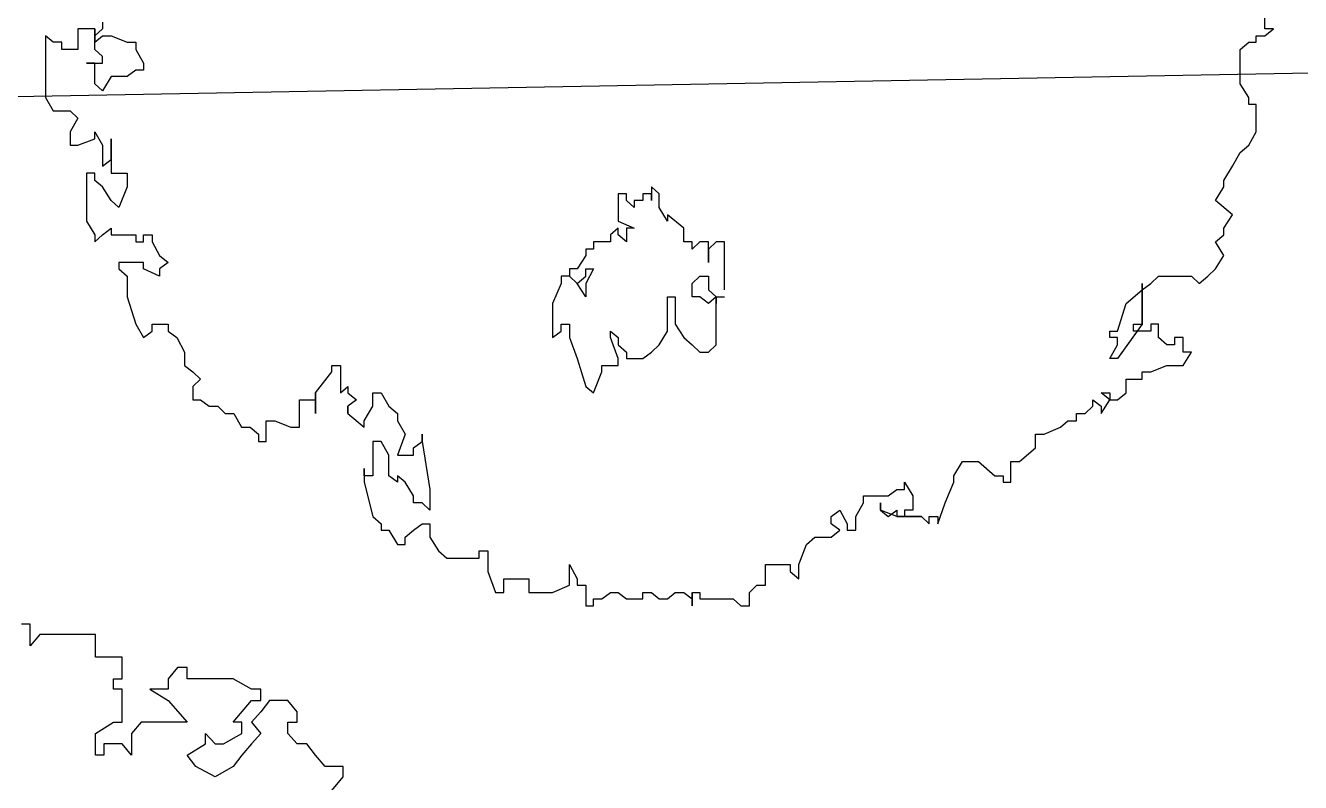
# Model space of a CAD drawing. Extents: x -30 to 1202, y 231 to 898.
# Drawn here: x 156.038 to 159.131, y 442.56 to 444.398 of the extents above; entities that cross this region are included whole.
import ezdxf

# ---------------------------------------------------------------- set-up
doc = ezdxf.new("R2010")
doc.units = 0
doc.header["$LTSCALE"] = 0.04
doc.layers.get('0').update_dxf_attribs({"linetype": 'CONTINUOUS'})
doc.layers.add('CONTORXXNP----00', color=255, linetype='CONTINUOUS')
doc.layers.add('PISO', color=1, linetype='CONTINUOUS')
doc.styles.get("Standard").update_dxf_attribs({"font": 'romans.shx'})

# ---------------------------------------------------------------- blocks, each defined once
blk = doc.blocks.new('ARB3')
at = {"color": 0}
for p, q in [((0.05232, 0.47825), (0.03552, 0.47825)), ((0.05813, 0.47825), (0.05232, 0.48517)), ((0.05232, 0.48517), (0.05232, 0.47825)), ((0.05813, 0.47133), (0.05813, 0.47825)), ((0.0633, 0.47133), (0.05813, 0.47133)), ((0.0633, 0.46518), (0.0633, 0.47133)), ((0.13564, 0.47133), (0.11368, 0.47133)), ((0.11368, 0.47133), (0.11368, 0.46518)), ((0.14662, 0.46518), (0.13564, 0.47133)), ((0.06911, 0.45826), (0.0633, 0.46518)), ((0.10786, 0.46518), (0.09688, 0.45826)), ((0.11368, 0.46518), (0.10786, 0.46518)), ((0.15243, 0.45826), (0.14662, 0.46518)), ((0.09688, 0.45826), (0.06911, 0.45826)), ((0.16341, 0.4521), (0.15243, 0.45826)), ((0.17504, 0.44518), (0.16341, 0.4521)), ((0.20281, 0.4521), (0.19119, 0.43826)), ((0.21379, 0.44518), (0.20281, 0.4521)), ((0.18021, 0.44518), (0.17504, 0.44518)), ((0.19119, 0.43826), (0.18021, 0.44518)), ((0.21896, 0.44518), (0.21379, 0.44518)), ((0.22477, 0.43826), (0.21896, 0.44518)), ((0.23575, 0.44518), (0.22477, 0.43826)), ((0.24673, 0.43826), (0.23575, 0.44518)), ((0.25255, 0.43211), (0.24673, 0.43826)), ((0.25836, 0.42519), (0.25255, 0.43211)), ((0.25255, 0.41904), (0.25836, 0.42519)), ((0.25255, 0.39213), (0.25255, 0.41904)), ((0.32489, 0.41212), (0.31391, 0.41904)), ((0.31391, 0.41904), (0.31391, 0.41212)), ((0.31391, 0.41212), (0.30228, 0.41212)), ((0.30228, 0.41212), (0.30228, 0.4052)), ((0.32489, 0.39905), (0.32489, 0.41212)), ((0.30228, 0.4052), (0.30809, 0.4052)), ((0.30809, 0.4052), (0.30809, 0.39905)), ((0.30809, 0.39905), (0.30228, 0.39213)), ((0.33005, 0.38597), (0.32489, 0.39905)), ((0.25836, 0.38597), (0.25255, 0.39213)), ((0.26353, 0.37905), (0.25836, 0.38597)), ((0.30228, 0.39213), (0.2913, 0.39213)), ((0.2913, 0.39213), (0.2913, 0.38597)), ((0.2913, 0.38597), (0.29711, 0.38597)), ((0.29711, 0.38597), (0.29711, 0.37213)), ((0.33005, 0.37905), (0.33005, 0.38597)), ((0.2913, 0.37905), (0.25836, 0.37905)), ((0.25836, 0.37905), (0.2913, 0.37905)), ((0.27451, 0.36598), (0.26353, 0.37905)), ((0.2913, 0.37213), (0.2913, 0.37905)), ((0.2913, 0.37905), (0.31907, 0.35906)), ((0.33587, 0.37905), (0.33005, 0.37905)), ((0.33587, 0.36598), (0.33587, 0.37905)), ((0.29711, 0.37213), (0.2913, 0.37213)), ((0.29711, 0.35906), (0.27451, 0.36598)), ((0.34685, 0.36598), (0.33587, 0.36598)), ((0.35266, 0.35906), (0.34685, 0.36598)), ((0.29711, 0.35291), (0.29711, 0.35906)), ((0.30809, 0.35906), (0.30228, 0.35906)), ((0.30228, 0.35906), (0.30228, 0.35291)), ((0.31907, 0.35291), (0.30809, 0.35906)), ((0.31907, 0.35906), (0.31907, 0.35291)), ((0.35266, 0.35291), (0.35266, 0.35906)), ((0.30228, 0.35291), (0.29711, 0.35291)), ((0.35266, 0.35291), (0.34685, 0.34599)), ((0.34685, 0.34599), (0.34685, 0.35291)), ((0.34685, 0.35291), (0.35266, 0.35291)), ((0.36364, 0.34599), (0.35266, 0.35291)), ((0.35266, 0.33907), (0.35783, 0.34599)), ((0.35783, 0.34599), (0.36364, 0.34599)), ((0.35783, 0.33907), (0.35266, 0.33907)), ((0.36364, 0.33292), (0.35783, 0.33907)), ((0.36364, 0.32599), (0.36364, 0.33292)), ((0.36945, 0.32599), (0.36364, 0.32599)), ((0.36945, 0.31907), (0.36945, 0.32599)), ((0.37462, 0.31292), (0.36945, 0.31907)), ((0.38043, 0.29985), (0.37462, 0.31292)), ((0.38043, 0.29293), (0.38043, 0.29985)), ((0.39141, 0.29293), (0.38043, 0.29293)), ((0.40239, 0.27986), (0.39141, 0.29293)), ((0.40239, 0.27294), (0.40239, 0.27986)), ((0.41919, 0.27294), (0.40239, 0.27294)), ((0.41919, 0.26678), (0.41919, 0.27294)), ((0.41402, 0.25986), (0.41402, 0.26678)), ((0.41402, 0.26678), (0.41919, 0.26678)), ((0.40239, 0.24679), (0.41402, 0.25986)), ((0.40239, 0.23372), (0.40239, 0.24679)), ((0.41402, 0.2268), (0.40239, 0.23372)), ((0.41919, 0.2268), (0.41402, 0.2268)), ((0.43598, 0.21988), (0.41919, 0.2268)), ((0.45277, 0.21373), (0.43598, 0.21988)), ((0.44696, 0.20681), (0.44696, 0.21373)), ((0.44696, 0.21373), (0.45277, 0.21373)), ((0.44696, 0.20065), (0.45277, 0.20681)), ((0.45277, 0.20681), (0.44696, 0.20681)), ((0.44696, 0.18066), (0.44696, 0.20065)), ((0.41919, 0.18681), (0.43017, 0.19373)), ((0.43017, 0.19373), (0.44179, 0.19373)), ((0.44179, 0.19373), (0.44179, 0.18681)), ((0.425, 0.18681), (0.41919, 0.18681)), ((0.425, 0.18066), (0.425, 0.18681)), ((0.44179, 0.18681), (0.44696, 0.18681)), ((0.44696, 0.18681), (0.44696, 0.18066)), ((0.43017, 0.17374), (0.425, 0.18066)), ((0.44696, 0.18066), (0.44179, 0.16759)), ((0.44696, 0.17374), (0.44179, 0.18066)), ((0.44179, 0.18066), (0.44696, 0.18066)), ((0.43017, 0.15375), (0.43017, 0.17374)), ((0.44179, 0.16759), (0.44696, 0.17374)), ((0.44179, 0.16759), (0.43598, 0.16759)), ((0.43598, 0.16759), (0.44179, 0.16759)), ((0.43598, 0.15375), (0.43017, 0.15375)), ((0.44696, 0.1476), (0.43598, 0.15375)), ((0.45794, 0.1476), (0.44696, 0.1476)), ((0.45794, 0.14067), (0.45794, 0.1476)), ((0.44179, 0.13452), (0.45277, 0.14067)), ((0.45277, 0.14067), (0.45794, 0.14067)), ((0.44696, 0.1276), (0.44179, 0.13452)), ((0.45794, 0.13452), (0.45277, 0.1276)), ((0.46375, 0.1276), (0.45794, 0.13452)), ((0.45277, 0.1276), (0.44696, 0.1276)), ((0.46375, 0.11453), (0.46375, 0.1276)), ((0.46957, 0.10761), (0.46375, 0.11453)), ((0.48572, 0.10146), (0.46957, 0.10761)), ((0.49734, 0.10146), (0.48572, 0.10146)), ((0.49153, 0.09454), (0.49734, 0.10146)), ((0.48572, 0.07454), (0.48572, 0.09454)), ((0.48572, 0.09454), (0.49153, 0.09454)), ((0.50251, 0.07454), (0.48572, 0.07454)), ((0.50251, 0.06762), (0.50251, 0.07454)), ((0.50832, 0.06147), (0.50251, 0.06762)), ((0.5193, 0.06147), (0.50832, 0.06147)), ((0.51349, 0.0484), (0.5193, 0.05455)), ((0.5193, 0.05455), (0.5193, 0.06147)), ((0.51349, 0.02149), (0.51349, 0.0484)), ((0.26353, 0.04148), (0.22477, 0.04148)), ((0.22477, 0.04148), (0.22477, 0.03456)), ((0.26934, 0.03456), (0.26934, 0.04148)), ((0.22477, 0.03456), (0.23059, 0.02841)), ((0.26353, 0.02841), (0.26934, 0.03456)), ((0.30809, 0.03456), (0.26934, 0.03456)), ((0.26934, 0.03456), (0.27451, 0.02841)), ((0.26934, 0.03456), (0.27451, 0.03456)), ((0.27451, 0.03456), (0.26934, 0.03456)), ((0.31391, 0.02841), (0.30809, 0.03456)), ((0.24157, 0.02841), (0.22477, 0.02841)), ((0.22477, 0.02841), (0.22477, 0.02149)), ((0.23059, 0.02841), (0.24157, 0.02841)), ((0.25255, 0.02149), (0.25255, 0.02841)), ((0.25255, 0.02841), (0.26353, 0.02841)), ((0.27451, 0.02841), (0.26934, 0.02149)), ((0.31391, 0.02149), (0.31391, 0.02841)), ((0.22477, 0.02149), (0.23059, 0.01533)), ((0.25836, 0.01533), (0.25255, 0.02149)), ((0.26934, 0.02149), (0.26934, 0.01533)), ((0.30809, 0.01533), (0.31391, 0.02149)), ((0.50832, 0.01533), (0.50832, 0.02149)), ((0.50832, 0.02149), (0.51349, 0.02149)), ((0.21379, 0.00841), (0.20281, -0.00466)), ((0.22477, 0.00841), (0.21379, 0.00841)), ((0.23059, 0.01533), (0.22477, 0.01533)), ((0.22477, 0.01533), (0.22477, 0.00841)), ((0.26934, 0.01533), (0.25836, 0.01533)), ((0.2913, 0.00149), (0.30228, 0.00841)), ((0.30228, 0.00841), (0.30809, 0.01533)), ((0.50832, 0.00841), (0.51349, 0.01533)), ((0.5193, 0.01533), (0.50832, 0.01533)), ((0.50832, 0.00149), (0.50832, 0.00841)), ((0.51349, 0.01533), (0.5193, 0.01533)), ((0.26934, -0.00466), (0.26934, 0.00149)), ((0.26934, 0.00149), (0.2913, 0.00149)), ((0.51349, -0.00466), (0.50832, 0.00149)), ((0.20798, -0.00466), (0.197, -0.01158)), ((0.20281, -0.00466), (0.20798, -0.00466)), ((0.29711, -0.00466), (0.26934, -0.00466)), ((0.30809, -0.01158), (0.29711, -0.00466)), ((0.51349, -0.01158), (0.51349, -0.00466)), ((0.18602, -0.01158), (0.18021, -0.01773)), ((0.197, -0.01158), (0.18602, -0.01158)), ((0.31391, -0.01773), (0.30809, -0.01158)), ((0.50832, -0.01773), (0.51349, -0.01158)), ((0.18021, -0.01773), (0.19119, -0.01773)), ((0.19119, -0.01773), (0.18602, -0.01773)), ((0.18602, -0.01773), (0.18602, -0.02465)), ((0.31907, -0.02465), (0.31391, -0.01773)), ((0.50832, -0.02465), (0.50832, -0.01773)), ((0.18602, -0.02465), (0.19119, -0.02465)), ((0.19119, -0.02465), (0.19119, -0.03157)), ((0.31907, -0.03773), (0.31907, -0.02465)), ((0.51349, -0.02465), (0.50832, -0.02465)), ((0.51349, -0.03773), (0.51349, -0.02465)), ((0.19119, -0.03773), (0.18602, -0.03773)), ((0.18602, -0.03773), (0.18602, -0.04465)), ((0.19119, -0.03157), (0.197, -0.03157)), ((0.197, -0.03157), (0.19119, -0.03773)), ((0.20798, -0.04465), (0.21379, -0.03157)), ((0.21379, -0.03157), (0.21379, -0.03773)), ((0.21379, -0.03773), (0.22477, -0.03773)), ((0.22477, -0.03773), (0.21896, -0.04465)), ((0.30809, -0.04465), (0.31391, -0.03773)), ((0.31391, -0.03773), (0.31907, -0.03773)), ((0.50832, -0.04465), (0.51349, -0.03773)), ((0.18602, -0.04465), (0.20798, -0.04465)), ((0.21896, -0.04465), (0.21379, -0.04465)), ((0.21379, -0.04465), (0.21896, -0.0508)), ((0.29711, -0.0508), (0.30228, -0.04465)), ((0.31907, -0.04465), (0.30228, -0.0508)), ((0.30228, -0.04465), (0.30809, -0.04465)), ((0.32489, -0.04465), (0.31907, -0.04465)), ((0.32489, -0.05772), (0.32489, -0.04465)), ((0.50832, -0.0508), (0.50832, -0.04465)), ((0.21896, -0.0508), (0.22477, -0.0508)), ((0.22477, -0.0508), (0.22477, -0.06464)), ((0.30228, -0.0508), (0.29711, -0.0508)), ((0.51349, -0.05772), (0.50832, -0.0508)), ((0.33005, -0.05772), (0.32489, -0.05772)), ((0.34685, -0.06464), (0.33005, -0.05772)), ((0.51349, -0.06464), (0.51349, -0.05772)), ((0.22477, -0.06464), (0.23059, -0.06464)), ((0.23059, -0.06464), (0.23059, -0.07079)), ((0.24673, -0.07079), (0.24673, -0.06464)), ((0.24673, -0.06464), (0.25836, -0.07079)), ((0.34168, -0.07079), (0.34685, -0.06464)), ((0.5193, -0.06464), (0.51349, -0.06464)), ((0.5193, -0.07079), (0.5193, -0.06464)), ((0.23059, -0.07079), (0.23575, -0.07079)), ((0.23575, -0.07079), (0.24673, -0.07771)), ((0.25255, -0.07079), (0.24673, -0.07079)), ((0.25836, -0.07771), (0.25255, -0.07079)), ((0.25836, -0.07079), (0.26934, -0.07079)), ((0.26934, -0.07079), (0.25836, -0.07771)), ((0.31907, -0.07771), (0.34168, -0.07079)), ((0.50251, -0.07771), (0.50251, -0.07079)), ((0.50251, -0.07079), (0.5193, -0.07079)), ((0.24673, -0.07771), (0.24673, -0.08386)), ((0.24673, -0.08386), (0.25255, -0.08386)), ((0.25255, -0.08386), (0.25836, -0.07771)), ((0.25836, -0.07771), (0.25255, -0.08386)), ((0.25255, -0.08386), (0.25255, -0.09078)), ((0.2913, -0.09078), (0.2913, -0.08386)), ((0.2913, -0.08386), (0.30228, -0.08386)), ((0.30228, -0.08386), (0.31907, -0.07771)), ((0.48572, -0.08386), (0.49734, -0.07771)), ((0.50251, -0.08386), (0.48572, -0.08386)), ((0.49734, -0.07771), (0.50251, -0.07771)), ((0.50832, -0.0977), (0.50251, -0.08386)), ((0.25255, -0.09078), (0.25836, -0.09078)), ((0.25836, -0.09078), (0.27451, -0.0977)), ((0.29711, -0.09078), (0.2913, -0.09078)), ((0.30228, -0.0977), (0.29711, -0.09078)), ((0.27451, -0.0977), (0.30228, -0.0977)), ((0.50832, -0.11693), (0.50832, -0.0977)), ((0.49734, -0.13692), (0.49734, -0.11693)), ((0.49734, -0.11693), (0.50832, -0.11693)), ((0.50832, -0.13692), (0.49734, -0.13692)), ((0.50832, -0.14384), (0.50832, -0.13692)), ((0.49153, -0.14999), (0.50832, -0.14384)), ((0.47474, -0.15691), (0.47474, -0.14999)), ((0.47474, -0.14999), (0.49153, -0.14999)), ((0.48055, -0.15691), (0.47474, -0.15691)), ((0.48055, -0.18306), (0.48055, -0.15691)), ((0.47474, -0.18998), (0.48055, -0.18306)), ((0.46375, -0.1969), (0.47474, -0.18998)), ((0.38625, -0.20305), (0.425, -0.1969)), ((0.425, -0.1969), (0.44179, -0.1969)), ((0.44179, -0.1969), (0.43598, -0.20305)), ((0.45277, -0.20305), (0.45277, -0.1969)), ((0.45277, -0.1969), (0.46375, -0.1969)), ((0.38625, -0.20305), (0.38043, -0.20305)), ((0.38043, -0.20305), (0.38625, -0.20305)), ((0.39141, -0.20997), (0.38625, -0.20305)), ((0.43598, -0.20305), (0.43598, -0.20997)), ((0.45794, -0.20997), (0.45277, -0.20305)), ((0.39723, -0.20997), (0.39141, -0.20997)), ((0.39723, -0.22305), (0.39723, -0.20997)), ((0.43017, -0.20997), (0.41919, -0.21689)), ((0.43598, -0.20997), (0.43017, -0.20997)), ((0.46375, -0.21689), (0.45794, -0.20997)), ((0.35783, -0.22997), (0.36364, -0.22305)), ((0.36364, -0.22305), (0.36945, -0.22305)), ((0.36945, -0.22305), (0.38043, -0.21689)), ((0.38043, -0.21689), (0.39723, -0.22305)), ((0.41919, -0.21689), (0.41402, -0.22305)), ((0.41402, -0.22305), (0.41919, -0.22305)), ((0.41919, -0.22305), (0.41402, -0.22997)), ((0.45794, -0.22997), (0.46957, -0.22305)), ((0.46957, -0.21689), (0.46375, -0.21689)), ((0.46957, -0.22305), (0.46957, -0.21689)), ((0.34685, -0.23612), (0.35783, -0.22997)), ((0.39723, -0.22997), (0.38625, -0.23612)), ((0.41402, -0.22997), (0.39723, -0.22997)), ((0.45794, -0.23612), (0.45794, -0.22997)), ((0.34685, -0.24304), (0.34685, -0.23612)), ((0.38625, -0.23612), (0.38625, -0.24304)), ((0.44696, -0.24304), (0.45277, -0.23612)), ((0.45277, -0.23612), (0.45794, -0.23612)), ((0.35783, -0.24304), (0.34685, -0.24304)), ((0.36945, -0.24996), (0.35783, -0.24304)), ((0.38625, -0.24304), (0.41402, -0.24304)), ((0.41402, -0.24304), (0.41402, -0.24996)), ((0.41919, -0.24996), (0.44696, -0.24304)), ((0.36364, -0.26303), (0.37462, -0.24996)), ((0.37462, -0.24996), (0.36945, -0.24996)), ((0.41402, -0.24996), (0.40821, -0.24996)), ((0.40821, -0.24996), (0.41919, -0.24996)), ((0.34685, -0.26303), (0.35266, -0.25611)), ((0.35266, -0.25611), (0.35783, -0.26303)), ((0.32489, -0.2761), (0.32489, -0.26918)), ((0.32489, -0.26918), (0.34685, -0.26918)), ((0.34685, -0.26918), (0.34168, -0.26303)), ((0.34168, -0.26303), (0.34685, -0.26303)), ((0.35783, -0.26303), (0.36364, -0.26303)), ((0.36364, -0.26303), (0.35783, -0.26303)), ((0.35783, -0.26303), (0.36364, -0.26303)), ((0.33005, -0.2761), (0.32489, -0.2761)), ((0.34685, -0.28918), (0.33005, -0.2761)), ((0.36364, -0.28918), (0.34685, -0.28918)), ((0.35266, -0.30225), (0.35266, -0.28918)), ((0.35266, -0.28918), (0.36364, -0.28918)), ((0.37462, -0.30225), (0.35266, -0.30225)), ((0.37462, -0.30917), (0.37462, -0.30225)), ((0.36945, -0.32224), (0.37462, -0.30917)), ((0.36945, -0.32916), (0.36945, -0.32224)), ((0.38625, -0.32916), (0.36945, -0.32916)), ((0.38625, -0.33531), (0.38625, -0.32916)), ((0.37462, -0.34223), (0.38043, -0.33531)), ((0.38043, -0.33531), (0.38625, -0.33531)), ((0.37462, -0.34916), (0.37462, -0.34223)), ((0.36364, -0.35531), (0.37462, -0.34916)), ((0.36364, -0.36223), (0.36364, -0.35531)), ((0.35783, -0.36838), (0.36364, -0.36223)), ((0.35783, -0.3753), (0.35783, -0.36838)), ((0.35266, -0.38222), (0.35783, -0.3753)), ((-0.31455, -0.38222), (-0.32553, -0.39529)), ((0.33005, -0.38837), (0.33587, -0.38222)), ((0.33587, -0.38222), (0.34168, -0.38837)), ((0.35266, -0.38837), (0.35266, -0.38222)), ((0.32489, -0.39529), (0.33005, -0.38837)), ((0.34168, -0.38837), (0.35266, -0.38837)), ((-0.32553, -0.39529), (-0.32553, -0.40144)), ((-0.25901, -0.40144), (-0.24802, -0.39529)), ((-0.24802, -0.39529), (-0.2364, -0.40144)), ((0.30228, -0.40144), (0.31391, -0.39529)), ((0.31391, -0.39529), (0.32489, -0.39529)), ((-0.32553, -0.40144), (-0.31455, -0.40144)), ((-0.31455, -0.40144), (-0.30874, -0.40837)), ((-0.30874, -0.40837), (-0.30357, -0.41529)), ((-0.26999, -0.41529), (-0.26417, -0.40837)), ((-0.26417, -0.40837), (-0.25901, -0.40144)), ((-0.23123, -0.40837), (-0.24221, -0.41529)), ((-0.2364, -0.40144), (-0.23123, -0.40837)), ((-0.19764, -0.42144), (-0.19764, -0.40837)), ((-0.19764, -0.40837), (-0.19183, -0.41529)), ((-0.18085, -0.41529), (-0.18085, -0.40837)), ((-0.18085, -0.40837), (-0.17568, -0.40837)), ((-0.17568, -0.40837), (-0.17568, -0.42144)), ((0.23575, -0.41529), (0.24157, -0.40837)), ((0.24157, -0.40837), (0.24673, -0.41529)), ((0.2913, -0.42144), (0.2913, -0.40837)), ((0.2913, -0.40837), (0.29711, -0.40837)), ((0.29711, -0.40837), (0.30228, -0.40144)), ((-0.30357, -0.41529), (-0.29776, -0.41529)), ((-0.29776, -0.41529), (-0.29195, -0.42144)), ((-0.2758, -0.42144), (-0.26999, -0.41529)), ((-0.25319, -0.41529), (-0.26417, -0.42144)), ((-0.24802, -0.41529), (-0.25319, -0.41529)), ((-0.24221, -0.42144), (-0.24802, -0.41529)), ((-0.24221, -0.41529), (-0.24221, -0.42144)), ((-0.19183, -0.41529), (-0.18085, -0.41529)), ((0.22477, -0.42144), (0.23575, -0.41529)), ((0.24673, -0.41529), (0.25255, -0.41529)), ((0.25255, -0.41529), (0.24673, -0.42836)), ((-0.29195, -0.42144), (-0.29195, -0.42836)), ((-0.26999, -0.42836), (-0.2758, -0.42144)), ((-0.26417, -0.42144), (-0.26417, -0.42836)), ((-0.20346, -0.42836), (-0.19764, -0.42144)), ((-0.17568, -0.42144), (-0.18666, -0.42836)), ((0.21896, -0.42836), (0.21896, -0.42144)), ((0.21896, -0.42144), (0.22477, -0.42144)), ((0.29711, -0.42144), (0.2913, -0.42144)), ((0.30228, -0.42836), (0.29711, -0.42144)), ((-0.29195, -0.42836), (-0.29776, -0.42836)), ((-0.29776, -0.42836), (-0.29776, -0.43451)), ((-0.2758, -0.43451), (-0.26999, -0.42836)), ((-0.25901, -0.42836), (-0.26999, -0.44143)), ((-0.26417, -0.42836), (-0.25901, -0.42836)), ((-0.21961, -0.44143), (-0.23123, -0.42836)), ((-0.23123, -0.42836), (-0.20346, -0.42836)), ((-0.18666, -0.42836), (-0.19183, -0.42836)), ((-0.19183, -0.42836), (-0.19183, -0.44835)), ((0.06911, -0.43451), (0.08009, -0.42836)), ((0.08009, -0.42836), (0.0859, -0.42836)), ((0.0859, -0.42836), (0.0859, -0.43451)), ((0.22477, -0.42836), (0.21896, -0.42836)), ((0.22477, -0.43451), (0.22477, -0.42836)), ((0.24673, -0.42836), (0.24157, -0.42836)), ((0.24157, -0.42836), (0.24157, -0.44835)), ((0.2913, -0.43451), (0.30228, -0.42836)), ((-0.29776, -0.43451), (-0.29195, -0.44143)), ((-0.28097, -0.44143), (-0.2758, -0.43451)), ((0.0633, -0.44143), (0.0633, -0.43451)), ((0.0633, -0.43451), (0.06911, -0.43451)), ((0.0859, -0.43451), (0.09107, -0.44143)), ((0.21896, -0.4545), (0.21896, -0.43451)), ((0.21896, -0.43451), (0.22477, -0.43451)), ((0.26934, -0.44143), (0.2913, -0.43451)), ((-0.29195, -0.44143), (-0.28097, -0.44143)), ((-0.26999, -0.44143), (-0.2758, -0.44143)), ((-0.2758, -0.44143), (-0.2758, -0.44835)), ((-0.20863, -0.44835), (-0.21961, -0.44143)), ((0.05813, -0.4545), (0.0633, -0.44143)), ((0.09107, -0.44143), (0.09107, -0.4545)), ((0.16923, -0.4545), (0.16923, -0.44143)), ((0.16923, -0.44143), (0.18021, -0.44143)), ((0.18021, -0.44143), (0.197, -0.44835)), ((0.24673, -0.44835), (0.25255, -0.44143)), ((0.25255, -0.44143), (0.26934, -0.44143)), ((-0.2758, -0.44835), (-0.26999, -0.44835)), ((-0.26999, -0.44835), (-0.25901, -0.4545)), ((-0.25901, -0.4545), (-0.23123, -0.4545)), ((-0.23123, -0.4545), (-0.23123, -0.46142)), ((-0.22542, -0.46142), (-0.21961, -0.4545)), ((-0.21961, -0.4545), (-0.21961, -0.44835)), ((-0.21961, -0.44835), (-0.20863, -0.44835)), ((-0.19183, -0.44835), (-0.18666, -0.44835)), ((-0.18666, -0.4545), (-0.19183, -0.4545)), ((-0.19183, -0.4545), (-0.19183, -0.46758)), ((-0.18666, -0.44835), (-0.18666, -0.4545)), ((0.05813, -0.46142), (0.05813, -0.4545)), ((0.09107, -0.4545), (0.1027, -0.46142)), ((0.15825, -0.4545), (0.14145, -0.4545)), ((0.14145, -0.4545), (0.16923, -0.4545)), ((0.16341, -0.46142), (0.15825, -0.4545)), ((0.19119, -0.4545), (0.18021, -0.46142)), ((0.197, -0.44835), (0.19119, -0.4545)), ((0.21896, -0.46142), (0.21379, -0.4545)), ((0.21379, -0.4545), (0.21896, -0.4545)), ((0.24157, -0.44835), (0.24673, -0.44835)), ((-0.23123, -0.46142), (-0.22542, -0.46142)), ((0.04715, -0.46142), (0.05232, -0.46142)), ((0.05232, -0.46142), (0.05813, -0.46758)), ((0.0633, -0.46758), (0.05813, -0.46142)), ((0.07492, -0.46142), (0.06911, -0.46758)), ((0.08009, -0.46142), (0.07492, -0.46142)), ((0.08009, -0.4745), (0.08009, -0.46142)), ((0.1027, -0.46142), (0.09688, -0.46758)), ((0.13564, -0.46758), (0.14662, -0.46142)), ((0.14662, -0.46142), (0.16341, -0.46142)), ((0.18021, -0.46142), (0.17504, -0.46758)), ((0.22477, -0.46758), (0.21896, -0.46142)), ((-0.19183, -0.46758), (-0.17568, -0.46758)), ((-0.17568, -0.46758), (-0.17568, -0.48142)), ((0.06911, -0.46758), (0.05232, -0.46758)), ((0.05232, -0.46758), (0.05232, -0.48142)), ((0.05813, -0.46758), (0.0633, -0.46758)), ((0.09688, -0.46758), (0.08009, -0.46758)), ((0.08009, -0.46758), (0.08009, -0.4745)), ((0.14145, -0.46758), (0.13564, -0.46758)), ((0.14662, -0.48142), (0.14145, -0.46758)), ((0.17504, -0.46758), (0.16923, -0.46758)), ((0.16923, -0.46758), (0.16923, -0.4745)), ((0.20798, -0.4745), (0.21896, -0.46758)), ((0.21896, -0.46758), (0.22477, -0.46758)), ((-0.1421, -0.48142), (-0.13628, -0.4745)), ((-0.13628, -0.4745), (-0.13628, -0.48757)), ((0.16923, -0.4745), (0.20798, -0.4745)), ((-0.17568, -0.48142), (-0.1421, -0.48142)), ((0.05232, -0.48142), (0.06911, -0.48142)), ((0.06911, -0.48142), (0.06911, -0.49449)), ((0.11885, -0.48757), (0.12466, -0.48142)), ((0.12466, -0.48142), (0.13564, -0.48757)), ((0.14662, -0.48757), (0.14662, -0.48142)), ((-0.13628, -0.48757), (-0.13112, -0.48757)), ((0.11885, -0.50141), (0.11885, -0.48757)), ((0.13564, -0.48757), (0.14662, -0.48757)), ((0.06911, -0.49449), (0.0633, -0.49449)), ((0.0633, -0.49449), (0.0633, -0.50141)), ((0.0633, -0.50141), (0.05813, -0.50756)), ((0.05813, -0.50756), (0.10786, -0.50756)), ((0.10786, -0.50756), (0.11885, -0.50141))]:
    blk.add_line(p, q, dxfattribs=at)
at = {"layer": 'CONTORXXNP----00'}
for p, q in [((0.05232, 0.47825), (0.03552, 0.47825)), ((0.05232, 0.48517), (0.05232, 0.47825)), ((0.05813, 0.47825), (0.05232, 0.48517)), ((0.05813, 0.47133), (0.05813, 0.47825)), ((0.0633, 0.47133), (0.05813, 0.47133)), ((0.0633, 0.46518), (0.0633, 0.47133)), ((0.11368, 0.47133), (0.11368, 0.46518)), ((0.13564, 0.47133), (0.11368, 0.47133)), ((0.14662, 0.46518), (0.13564, 0.47133)), ((0.06911, 0.45826), (0.0633, 0.46518)), ((0.10786, 0.46518), (0.09688, 0.45826)), ((0.11368, 0.46518), (0.10786, 0.46518)), ((0.15243, 0.45826), (0.14662, 0.46518)), ((0.09688, 0.45826), (0.06911, 0.45826)), ((0.16341, 0.4521), (0.15243, 0.45826)), ((0.17504, 0.44518), (0.16341, 0.4521)), ((0.20281, 0.4521), (0.19119, 0.43826)), ((0.21379, 0.44518), (0.20281, 0.4521)), ((0.18021, 0.44518), (0.17504, 0.44518)), ((0.19119, 0.43826), (0.18021, 0.44518)), ((0.21896, 0.44518), (0.21379, 0.44518)), ((0.22477, 0.43826), (0.21896, 0.44518)), ((0.23575, 0.44518), (0.22477, 0.43826)), ((0.24673, 0.43826), (0.23575, 0.44518)), ((0.25255, 0.43211), (0.24673, 0.43826)), ((0.25836, 0.42519), (0.25255, 0.43211)), ((0.25255, 0.41904), (0.25836, 0.42519)), ((0.25255, 0.39213), (0.25255, 0.41904)), ((0.31391, 0.41904), (0.31391, 0.41212)), ((0.32489, 0.41212), (0.31391, 0.41904)), ((0.30228, 0.41212), (0.30228, 0.4052)), ((0.31391, 0.41212), (0.30228, 0.41212)), ((0.32489, 0.39905), (0.32489, 0.41212)), ((0.30228, 0.4052), (0.30809, 0.4052)), ((0.30809, 0.4052), (0.30809, 0.39905)), ((0.30809, 0.39905), (0.30228, 0.39213)), ((0.33005, 0.38597), (0.32489, 0.39905)), ((0.25836, 0.38597), (0.25255, 0.39213)), ((0.26353, 0.37905), (0.25836, 0.38597)), ((0.2913, 0.39213), (0.2913, 0.38597)), ((0.30228, 0.39213), (0.2913, 0.39213)), ((0.2913, 0.38597), (0.29711, 0.38597)), ((0.29711, 0.38597), (0.29711, 0.37487)), ((0.33005, 0.37905), (0.33005, 0.38597)), ((0.27451, 0.36598), (0.26353, 0.37905)), ((0.33587, 0.37905), (0.33005, 0.37905)), ((0.33587, 0.36598), (0.33587, 0.37905)), ((0.29711, 0.37487), (0.31907, 0.35906)), ((0.29711, 0.35906), (0.27451, 0.36598)), ((0.34685, 0.36598), (0.33587, 0.36598)), ((0.35266, 0.35906), (0.34685, 0.36598)), ((0.29711, 0.35291), (0.29711, 0.35906)), ((0.30228, 0.35906), (0.30228, 0.35291)), ((0.30809, 0.35906), (0.30228, 0.35906)), ((0.31907, 0.35291), (0.30809, 0.35906)), ((0.31907, 0.35906), (0.31907, 0.35291)), ((0.35266, 0.35291), (0.35266, 0.35906)), ((0.30228, 0.35291), (0.29711, 0.35291)), ((0.36364, 0.34599), (0.35266, 0.35291)), ((0.35266, 0.33907), (0.35783, 0.34599)), ((0.35783, 0.34599), (0.36364, 0.34599)), ((0.35783, 0.33907), (0.35266, 0.33907)), ((0.36364, 0.33292), (0.35783, 0.33907)), ((0.36364, 0.32599), (0.36364, 0.33292)), ((0.36945, 0.32599), (0.36364, 0.32599)), ((0.36945, 0.31907), (0.36945, 0.32599)), ((0.37462, 0.31292), (0.36945, 0.31907)), ((0.38043, 0.29985), (0.37462, 0.31292)), ((0.38043, 0.29293), (0.38043, 0.29985)), ((0.39141, 0.29293), (0.38043, 0.29293)), ((0.40239, 0.27986), (0.39141, 0.29293)), ((0.40239, 0.27294), (0.40239, 0.27986)), ((0.41919, 0.27294), (0.40239, 0.27294)), ((0.41919, 0.26678), (0.41919, 0.27294)), ((0.41402, 0.26678), (0.41919, 0.26678)), ((0.41402, 0.25986), (0.41402, 0.26678)), ((0.40239, 0.24679), (0.41402, 0.25986)), ((0.40239, 0.23372), (0.40239, 0.24679)), ((0.41402, 0.2268), (0.40239, 0.23372)), ((0.41919, 0.2268), (0.41402, 0.2268)), ((0.43598, 0.21988), (0.41919, 0.2268)), ((0.45277, 0.21373), (0.43598, 0.21988)), ((0.44696, 0.21373), (0.45277, 0.21373)), ((0.44696, 0.20681), (0.44696, 0.21373)), ((0.45277, 0.20681), (0.44696, 0.20681)), ((0.44696, 0.20065), (0.45277, 0.20681)), ((0.44696, 0.20065), (0.44696, 0.18681)), ((0.41919, 0.18681), (0.43017, 0.19373)), ((0.43017, 0.19373), (0.44179, 0.19373)), ((0.44179, 0.19373), (0.44179, 0.18681)), ((0.425, 0.18681), (0.41919, 0.18681)), ((0.425, 0.18066), (0.425, 0.18681)), ((0.44179, 0.18681), (0.44696, 0.18681)), ((0.43017, 0.17374), (0.425, 0.18066)), ((0.43017, 0.15375), (0.43017, 0.17374)), ((0.43598, 0.15375), (0.43017, 0.15375)), ((0.44696, 0.1476), (0.43598, 0.15375)), ((0.45794, 0.1476), (0.44696, 0.1476)), ((0.45794, 0.14067), (0.45794, 0.1476)), ((0.44179, 0.13452), (0.45277, 0.14067)), ((0.45277, 0.14067), (0.45794, 0.14067)), ((0.44696, 0.1276), (0.44179, 0.13452)), ((0.45794, 0.13452), (0.45277, 0.1276)), ((0.46375, 0.1276), (0.45794, 0.13452)), ((0.45277, 0.1276), (0.44696, 0.1276)), ((0.46375, 0.11453), (0.46375, 0.1276)), ((0.46957, 0.10761), (0.46375, 0.11453)), ((0.48572, 0.10146), (0.46957, 0.10761)), ((0.49734, 0.10146), (0.48572, 0.10146)), ((0.49153, 0.09454), (0.49734, 0.10146)), ((0.48572, 0.09454), (0.49153, 0.09454)), ((0.48572, 0.07454), (0.48572, 0.09454)), ((0.50251, 0.07454), (0.48572, 0.07454)), ((0.50251, 0.06762), (0.50251, 0.07454)), ((0.50832, 0.06147), (0.50251, 0.06762)), ((0.5193, 0.06147), (0.50832, 0.06147)), ((0.51349, 0.0484), (0.5193, 0.05455)), ((0.5193, 0.05455), (0.5193, 0.06147)), ((0.51349, 0.02149), (0.51349, 0.0484)), ((0.50832, 0.02149), (0.51349, 0.02149)), ((0.50832, 0.01533), (0.50832, 0.02149)), ((0.50832, 0.01533), (0.51349, 0.01533)), ((0.50832, 0.00841), (0.51349, 0.01533)), ((0.50832, 0.00149), (0.50832, 0.00841)), ((0.51349, -0.00466), (0.50832, 0.00149)), ((0.51349, -0.01158), (0.51349, -0.00466)), ((0.50832, -0.01773), (0.51349, -0.01158)), ((0.50832, -0.02465), (0.50832, -0.01773)), ((0.51349, -0.02465), (0.50832, -0.02465)), ((0.51349, -0.03773), (0.51349, -0.02465)), ((0.50832, -0.04465), (0.51349, -0.03773)), ((0.50832, -0.0508), (0.50832, -0.04465)), ((0.51349, -0.05772), (0.50832, -0.0508)), ((0.51349, -0.06464), (0.51349, -0.05772)), ((0.5193, -0.06464), (0.51349, -0.06464)), ((0.5193, -0.07079), (0.5193, -0.06464)), ((0.50251, -0.07079), (0.5193, -0.07079)), ((0.50251, -0.07771), (0.50251, -0.07079)), ((0.48572, -0.08386), (0.49734, -0.07771)), ((0.50251, -0.08386), (0.48572, -0.08386)), ((0.49734, -0.07771), (0.50251, -0.07771)), ((0.50832, -0.0977), (0.50251, -0.08386)), ((0.50832, -0.11693), (0.50832, -0.0977)), ((0.49734, -0.11693), (0.50832, -0.11693)), ((0.49734, -0.13692), (0.49734, -0.11693)), ((0.50832, -0.13692), (0.49734, -0.13692)), ((0.50832, -0.14384), (0.50832, -0.13692)), ((0.49153, -0.14999), (0.50832, -0.14384)), ((0.47474, -0.14999), (0.49153, -0.14999)), ((0.47474, -0.15691), (0.47474, -0.14999)), ((0.48055, -0.15691), (0.47474, -0.15691)), ((0.48055, -0.18306), (0.48055, -0.15691)), ((0.47474, -0.18998), (0.48055, -0.18306)), ((0.46375, -0.1969), (0.47474, -0.18998)), ((0.38625, -0.20305), (0.425, -0.1969)), ((0.425, -0.1969), (0.44179, -0.1969)), ((0.44179, -0.1969), (0.43598, -0.20305)), ((0.45277, -0.1969), (0.46375, -0.1969)), ((0.45277, -0.20305), (0.45277, -0.1969)), ((0.39141, -0.20997), (0.38625, -0.20305)), ((0.43598, -0.20305), (0.43598, -0.20997)), ((0.45794, -0.20997), (0.45277, -0.20305)), ((0.39723, -0.20997), (0.39141, -0.20997)), ((0.39723, -0.22305), (0.39723, -0.20997)), ((0.43017, -0.20997), (0.41919, -0.21689)), ((0.43598, -0.20997), (0.43017, -0.20997)), ((0.46375, -0.21689), (0.45794, -0.20997)), ((0.35783, -0.22997), (0.36364, -0.22305)), ((0.36364, -0.22305), (0.36945, -0.22305)), ((0.36945, -0.22305), (0.38043, -0.21689)), ((0.38043, -0.21689), (0.39723, -0.22305)), ((0.41919, -0.21689), (0.41402, -0.22305)), ((0.41919, -0.22305), (0.41402, -0.22997)), ((0.41402, -0.22305), (0.41919, -0.22305)), ((0.45794, -0.22997), (0.46957, -0.22305)), ((0.46957, -0.21689), (0.46375, -0.21689)), ((0.46957, -0.22305), (0.46957, -0.21689)), ((0.34685, -0.23612), (0.35783, -0.22997)), ((0.39723, -0.22997), (0.38625, -0.23612)), ((0.41402, -0.22997), (0.39723, -0.22997)), ((0.45794, -0.23612), (0.45794, -0.22997)), ((0.34685, -0.24304), (0.34685, -0.23612)), ((0.38625, -0.23612), (0.38625, -0.24304)), ((0.44696, -0.24304), (0.45277, -0.23612)), ((0.45277, -0.23612), (0.45794, -0.23612)), ((0.35783, -0.24304), (0.34685, -0.24304)), ((0.36945, -0.24996), (0.35783, -0.24304)), ((0.38625, -0.24304), (0.41402, -0.24304)), ((0.41402, -0.24304), (0.41402, -0.24996)), ((0.41919, -0.24996), (0.44696, -0.24304)), ((0.36364, -0.26303), (0.37462, -0.24996)), ((0.37462, -0.24996), (0.36945, -0.24996)), ((0.41402, -0.24996), (0.41919, -0.24996)), ((0.34685, -0.26303), (0.35266, -0.25611)), ((0.35266, -0.25611), (0.35783, -0.26303)), ((0.32489, -0.26918), (0.34685, -0.26918)), ((0.32489, -0.2761), (0.32489, -0.26918)), ((0.34168, -0.26303), (0.34685, -0.26303)), ((0.34685, -0.26918), (0.34168, -0.26303)), ((0.35783, -0.26303), (0.36364, -0.26303)), ((0.36364, -0.26303), (0.35783, -0.26303)), ((0.35783, -0.26303), (0.36364, -0.26303)), ((0.33005, -0.2761), (0.32489, -0.2761)), ((0.34685, -0.28918), (0.33005, -0.2761)), ((0.34685, -0.28918), (0.35266, -0.28918)), ((0.35266, -0.30225), (0.35266, -0.28918)), ((0.37462, -0.30225), (0.35266, -0.30225)), ((0.37462, -0.30917), (0.37462, -0.30225)), ((0.36945, -0.32224), (0.37462, -0.30917)), ((0.36945, -0.32916), (0.36945, -0.32224)), ((0.38625, -0.32916), (0.36945, -0.32916)), ((0.38625, -0.33531), (0.38625, -0.32916)), ((0.37462, -0.34223), (0.38043, -0.33531)), ((0.38043, -0.33531), (0.38625, -0.33531)), ((0.37462, -0.34916), (0.37462, -0.34223)), ((0.36364, -0.35531), (0.37462, -0.34916)), ((0.36364, -0.36223), (0.36364, -0.35531)), ((0.35783, -0.36838), (0.36364, -0.36223)), ((0.35783, -0.3753), (0.35783, -0.36838)), ((0.35266, -0.38222), (0.35783, -0.3753)), ((-0.31455, -0.38222), (-0.32553, -0.39529)), ((0.33005, -0.38837), (0.33587, -0.38222)), ((0.33587, -0.38222), (0.34168, -0.38837)), ((0.35266, -0.38837), (0.35266, -0.38222)), ((0.32489, -0.39529), (0.33005, -0.38837)), ((0.34168, -0.38837), (0.35266, -0.38837)), ((-0.32553, -0.39529), (-0.32553, -0.40144)), ((-0.25901, -0.40144), (-0.24802, -0.39529)), ((-0.24802, -0.39529), (-0.2364, -0.40144)), ((0.30228, -0.40144), (0.31391, -0.39529)), ((0.31391, -0.39529), (0.32489, -0.39529)), ((-0.32553, -0.40144), (-0.31455, -0.40144)), ((-0.31455, -0.40144), (-0.30874, -0.40837)), ((-0.30874, -0.40837), (-0.30357, -0.41529)), ((-0.26999, -0.41529), (-0.26417, -0.40837)), ((-0.26417, -0.40837), (-0.25901, -0.40144)), ((-0.23123, -0.40837), (-0.24221, -0.41529)), ((-0.2364, -0.40144), (-0.23123, -0.40837)), ((-0.19764, -0.40837), (-0.19183, -0.41529)), ((-0.19764, -0.42144), (-0.19764, -0.40837)), ((-0.18085, -0.40837), (-0.17568, -0.40837)), ((-0.18085, -0.41529), (-0.18085, -0.40837)), ((-0.17568, -0.40837), (-0.17568, -0.42144)), ((0.23575, -0.41529), (0.24157, -0.40837)), ((0.24157, -0.40837), (0.24673, -0.41529)), ((0.2913, -0.40837), (0.29711, -0.40837)), ((0.2913, -0.42144), (0.2913, -0.40837)), ((0.29711, -0.40837), (0.30228, -0.40144)), ((-0.30357, -0.41529), (-0.29776, -0.41529)), ((-0.29776, -0.41529), (-0.29195, -0.42144)), ((-0.2758, -0.42144), (-0.26999, -0.41529)), ((-0.25319, -0.41529), (-0.26417, -0.42144)), ((-0.24802, -0.41529), (-0.25319, -0.41529)), ((-0.24221, -0.42144), (-0.24802, -0.41529)), ((-0.24221, -0.41529), (-0.24221, -0.42144)), ((-0.19183, -0.41529), (-0.18085, -0.41529)), ((0.22477, -0.42144), (0.23575, -0.41529)), ((0.25255, -0.41529), (0.24673, -0.42836)), ((0.24673, -0.41529), (0.25255, -0.41529)), ((-0.29195, -0.42144), (-0.29195, -0.42836)), ((-0.26999, -0.42836), (-0.2758, -0.42144)), ((-0.26417, -0.42144), (-0.26417, -0.42836)), ((-0.20346, -0.42836), (-0.19764, -0.42144)), ((-0.17568, -0.42144), (-0.18666, -0.42836)), ((0.21896, -0.42144), (0.22477, -0.42144)), ((0.21896, -0.42836), (0.21896, -0.42144)), ((0.29711, -0.42144), (0.2913, -0.42144)), ((0.30228, -0.42836), (0.29711, -0.42144)), ((-0.29776, -0.42836), (-0.29776, -0.43451)), ((-0.29195, -0.42836), (-0.29776, -0.42836)), ((-0.2758, -0.43451), (-0.26999, -0.42836)), ((-0.25901, -0.42836), (-0.26999, -0.44143)), ((-0.26417, -0.42836), (-0.25901, -0.42836)), ((-0.23123, -0.42836), (-0.20346, -0.42836)), ((-0.21961, -0.44143), (-0.23123, -0.42836)), ((-0.19183, -0.42836), (-0.19183, -0.44835)), ((-0.18666, -0.42836), (-0.19183, -0.42836)), ((0.22477, -0.42836), (0.21896, -0.42836)), ((0.22477, -0.43451), (0.22477, -0.42836)), ((0.24157, -0.42836), (0.24157, -0.44835)), ((0.24673, -0.42836), (0.24157, -0.42836)), ((0.2913, -0.43451), (0.30228, -0.42836)), ((-0.29776, -0.43451), (-0.29195, -0.44143)), ((-0.28097, -0.44143), (-0.2758, -0.43451)), ((0.21896, -0.43451), (0.22477, -0.43451)), ((0.21896, -0.4545), (0.21896, -0.43451)), ((0.26934, -0.44143), (0.2913, -0.43451)), ((-0.29195, -0.44143), (-0.28097, -0.44143)), ((-0.2758, -0.44143), (-0.2758, -0.44835)), ((-0.26999, -0.44143), (-0.2758, -0.44143)), ((-0.20863, -0.44835), (-0.21961, -0.44143)), ((0.16923, -0.44143), (0.18021, -0.44143)), ((0.16923, -0.4545), (0.16923, -0.44143)), ((0.18021, -0.44143), (0.197, -0.44835)), ((0.24673, -0.44835), (0.25255, -0.44143)), ((0.25255, -0.44143), (0.26934, -0.44143)), ((-0.2758, -0.44835), (-0.26999, -0.44835)), ((-0.26999, -0.44835), (-0.25901, -0.4545)), ((-0.25901, -0.4545), (-0.23123, -0.4545)), ((-0.23123, -0.4545), (-0.23123, -0.46142)), ((-0.22542, -0.46142), (-0.21961, -0.4545)), ((-0.21961, -0.44835), (-0.20863, -0.44835)), ((-0.21961, -0.4545), (-0.21961, -0.44835)), ((-0.19183, -0.44835), (-0.18666, -0.44835)), ((-0.19183, -0.4545), (-0.19183, -0.46758)), ((-0.18666, -0.4545), (-0.19183, -0.4545)), ((-0.18666, -0.44835), (-0.18666, -0.4545)), ((0.15825, -0.4545), (0.16923, -0.4545)), ((0.16341, -0.46142), (0.15825, -0.4545)), ((0.19119, -0.4545), (0.18021, -0.46142)), ((0.197, -0.44835), (0.19119, -0.4545)), ((0.21379, -0.4545), (0.21896, -0.4545)), ((0.21896, -0.46142), (0.21379, -0.4545)), ((0.24157, -0.44835), (0.24673, -0.44835)), ((-0.23123, -0.46142), (-0.22542, -0.46142)), ((0.04715, -0.46142), (0.05232, -0.46142)), ((0.05232, -0.46142), (0.05813, -0.46758)), ((0.13564, -0.46758), (0.14662, -0.46142)), ((0.14662, -0.46142), (0.16341, -0.46142)), ((0.18021, -0.46142), (0.17504, -0.46758)), ((0.22477, -0.46758), (0.21896, -0.46142)), ((-0.19183, -0.46758), (-0.17568, -0.46758)), ((-0.17568, -0.46758), (-0.17568, -0.48142)), ((0.05232, -0.46758), (0.05813, -0.46758)), ((0.05232, -0.46758), (0.05232, -0.48142)), ((0.14145, -0.46758), (0.13564, -0.46758)), ((0.14662, -0.48142), (0.14145, -0.46758)), ((0.16923, -0.46758), (0.16923, -0.4745)), ((0.17504, -0.46758), (0.16923, -0.46758)), ((0.20798, -0.4745), (0.21896, -0.46758)), ((0.21896, -0.46758), (0.22477, -0.46758)), ((-0.1421, -0.48142), (-0.13628, -0.4745)), ((-0.13628, -0.4745), (-0.13628, -0.48757)), ((0.16923, -0.4745), (0.20798, -0.4745)), ((-0.17568, -0.48142), (-0.1421, -0.48142)), ((0.05232, -0.48142), (0.06911, -0.48142)), ((0.06911, -0.48142), (0.06911, -0.49449)), ((0.11885, -0.48757), (0.12466, -0.48142)), ((0.12466, -0.48142), (0.13564, -0.48757)), ((0.14662, -0.48757), (0.14662, -0.48142)), ((-0.13628, -0.48757), (-0.13112, -0.48757)), ((0.11885, -0.50141), (0.11885, -0.48757)), ((0.13564, -0.48757), (0.14662, -0.48757)), ((0.0633, -0.49449), (0.0633, -0.50141)), ((0.06911, -0.49449), (0.0633, -0.49449)), ((0.0633, -0.50141), (0.05813, -0.50756)), ((0.05813, -0.50756), (0.10786, -0.50756)), ((0.10786, -0.50756), (0.11885, -0.50141))]:
    blk.add_line(p, q, dxfattribs=at)
at = {"flags": 11}
blk.add_attdef('CENTROIDE', (-0.11141, -0.03295), '', height=0.05039, dxfattribs=at)

msp = doc.modelspace()

# ---------------------------------------------------------------- linework, layer by layer
at = {"layer": 'PISO'}
msp.add_line((167.557, 444.4359), (131.5267, 443.7753), dxfattribs=at)

# ---------------------------------------------------------------- block references
for p, xscale, yscale, zscale, rotation in [((157.6097, 444.5468), 3, 3, 3, 270), ((155.5029, 440.9881), 4.012560136326122, 4.012560136326122, 4.012560136326122, 180)]:
    msp.add_blockref('ARB3', p, dxfattribs=dict(at, xscale=xscale, yscale=yscale, zscale=zscale, rotation=rotation))

doc.saveas('drawing.dxf')
